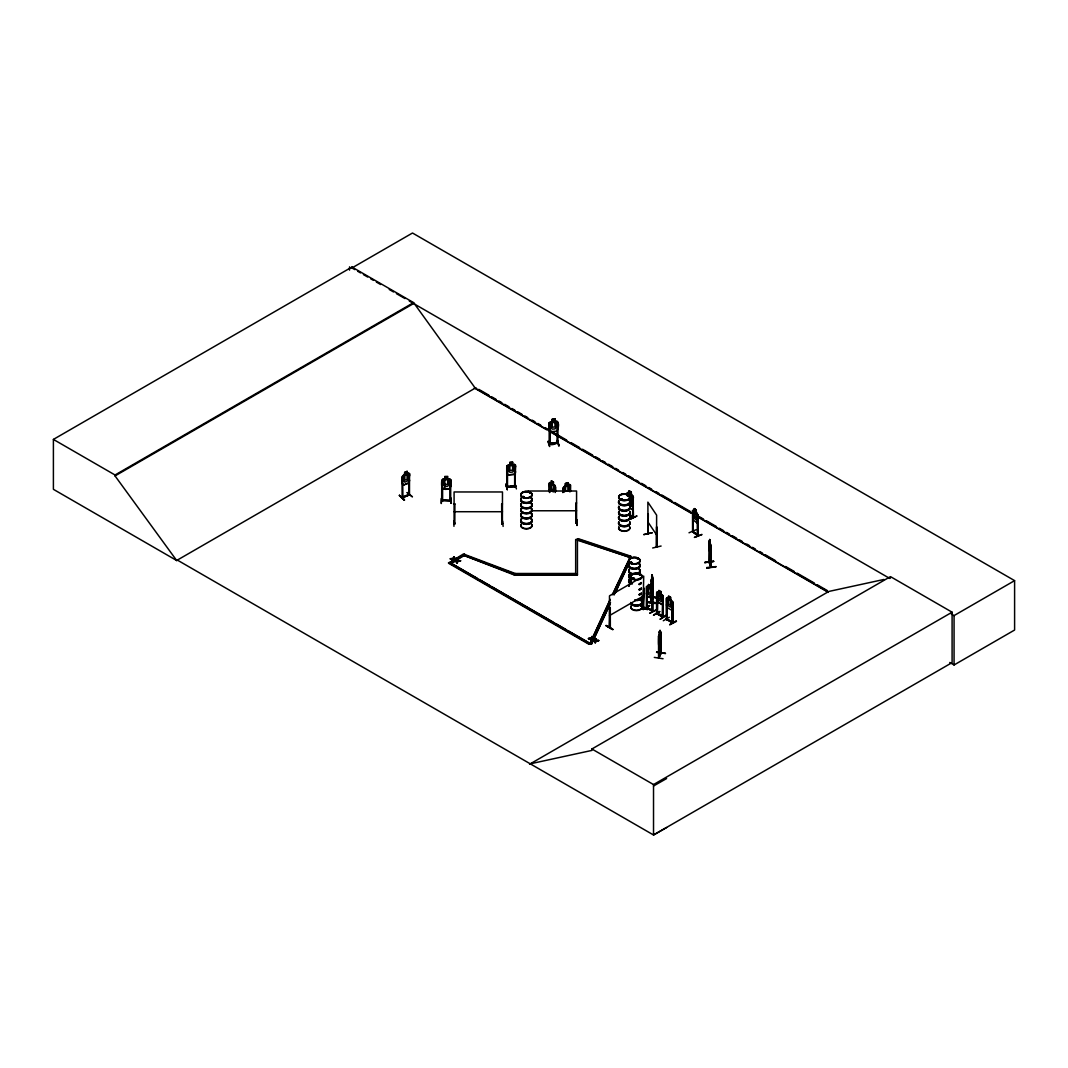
<?xml version="1.0" encoding="UTF-8"?>
<svg xmlns="http://www.w3.org/2000/svg" width="1068" height="1068" viewBox="0 0 1068 1068"><rect width="100%" height="100%" fill="white"/><g stroke="black" fill="none" stroke-linecap="round" stroke-linejoin="round"><path stroke-width="1.5" d="M652.681 582.874L651.573 588.455M646.661 602.486C653.242 600.109 663.321 605.756 646.741 602.138M655.578 603.42L646.727 602.219M658.556 636.808C659.036 629.679 657.234 658.515 660.798 638.344M660.558 641.281L660.691 638.33M653.082 597.666L651.387 602.646L651.533 597.239M661.132 652.414L658.863 658.102L659.21 631.842C660.852 627.917 660.798 639.558 659.236 641.588L658.863 640.48M661.132 653.135L658.889 658.048L659.089 637.823M654.297 657.394L663.068 658.742M652.214 532.785L643.697 534.614L652.148 532.705M710.928 552.663L710.594 554.519L710.914 552.597M651.053 581.419L651.146 579.951L651.079 589.443M402.916 496.9L402.035 497.661M402.916 497.568L402.663 477.69L401.995 477.957L402.142 497.902L402.276 497.127C418.576 490.119 398.231 500.104 402.916 496.847M409.578 494.27C408.029 493.149 408.924 496.673 408.937 494.511L409.578 494.991L409.364 494.057M523.146 496.847L524.268 496.687M529.621 493.443L529.821 493.042M620.521 499.464L621.282 498.903M621.282 498.769L621.149 499.517M622.043 499.464L621.91 498.849M622.137 499.343L621.429 498.663M627.116 495.552L627.997 495.605L627.37 495.806M628.051 495.539L627.343 495.325L627.957 495.752M631.815 563.01L631.402 562.088L630.788 563.036M630.614 562.729L631.268 562.142M632.256 562.809L630.788 562.329L631.562 562.943M633.698 578.536L632.897 578.175M637.302 559.178L638.05 558.764M633.698 578.789L633.564 577.962M633.831 578.829C631.148 579.123 635.981 578.803 633.431 578.068M640.146 574.904L639.265 574.851L640.253 574.851M612.725 629.159C592.927 617.664 626.022 637.396 606.25 625.795M409.645 480.266L408.804 483.016L402.97 485.246L402.289 483.083L402.97 485.246L408.737 482.963L409.645 473.738L408.724 473.177L407.135 473.805L408.336 474.285L408.336 478.824L407.108 481.254L404.812 482.162L403.584 480.707L404.665 472.336L407.135 471.375L407.108 473.965M697.23 523.04L697.965 514.643L696.096 512.453L696.176 509.983L696.923 518.514L696.042 519.769L694.374 518.487L693.492 515.857L693.492 511.318L694.4 511.038M697.898 521.117L697.27 523.16L693.092 519.916L692.545 510.557L694.454 511.158M651.387 589.469L652.041 574.744L652.121 577.321M651.614 576.573L652.148 574.758M651.614 577.387L651.934 576.373M651.16 580.017L652.508 576.026L652.668 611.51L652.855 578.309M651.52 584.236L652.027 578.122L651.533 589.002M651.56 602.192L651.24 601.364M651.079 602.606L652.628 596.785M651.226 602.138L652.535 597.573M630.093 496.98L630 496.9A5.634 3.257 0 0 0 621.469 494.204A5.634 3.257 0 0 0 621.469 499.837A5.634 3.257 0 0 0 629.92 497.021L630.04 496.78M633.271 502.868L632.55 504.964L630.08 503.535L632.63 504.924L633.351 502.921M660.985 591.565L661.893 600.029L660.852 601.364L658.876 600.229L657.835 597.679L658.876 590.35L660.985 591.565L660.985 593.995L663.028 596.104L662.28 604.648L657.341 601.791L656.7 598.988M672.747 608.319L672.026 610.415L667.086 607.558L666.499 604.728M399.392 495.298L404.558 499.984L399.445 495.245M404.145 500.131L399.392 495.565L404.452 499.971M632.43 509.623L633.137 501.199L629.092 498.022M633.204 507.634L632.47 509.743L629.973 508.248M689.02 532.785L696.283 529.648M509.77 464.94L506.806 465.995L507.727 474.913L514.643 474.325L515.657 471.816M549.206 429.403L550.127 431.752L557.042 431.152C558.204 428.388 559.792 423.222 556.989 421.299L555.093 421.459L554.986 419.123M453.006 560.66L452.485 559.952L453.006 560.66L454.274 557.069L453.019 559.098L450.336 558.711L453.099 558.35M457.171 563.063L457.825 561.047L460.548 560.7L457.825 561.461L457.171 563.063L457.184 561.101L454.501 561.114L454.981 561.808L457.264 560.753L454.501 561.114M591.899 636.528L592.406 637.236L591.899 636.528L590.631 640.119L591.792 638.397L594.035 638.17M595.303 642.816L595.957 640.8L598.694 640.453L595.957 641.214L595.303 642.816L595.317 640.853L592.633 641.281L595.317 640.853M452.485 560.366L453.753 556.775M457.918 559.178L458.426 559.886L457.918 559.178L457.264 561.167L454.501 561.528M592.633 641.281L595.41 640.92L596.051 638.931L596.051 640.867L598.694 640.867M595.41 640.92L596.051 638.931M449.655 488.53L450.749 486.234L450.749 479.652L447.772 478.824L449.161 479.759L449.161 484.298L447.679 486.26L444.889 486.287L443.407 484.365L443.407 479.826L444.889 478.998M444.795 478.918L441.818 479.839C441.231 486.928 441.177 491.093 449.735 488.663L450.749 486.18M453.753 558.297L456.396 558.697L453.66 559.058L454.274 557.069M456.65 562.769L457.184 561.501M460.548 561.101L457.905 561.114L458.426 559.472M590.631 640.119L591.245 638.103L588.468 638.464L591.151 638.851M591.886 638.464L592.406 636.822M594.783 642.522L595.317 641.254M596.051 640.867L596.571 639.225M710.727 554.506C708.525 551.742 707.577 531.397 710.928 546.135L710.954 567.375L709.486 561.594M709.045 562.262L711.328 567.282M709.566 562.716L709.312 540.875M710.741 566.814L710.767 547.11M659.356 631.989L660.051 630.187M659.356 632.803L659.797 631.001M658.729 635.407L660.772 631.909M661.119 633.324L660.905 653.536L660.691 631.815L660.878 653.589M656.593 652.348L665.497 653.376L656.606 651.934M658.582 657.995L660.732 653.015M643.19 609.494L649.611 605.783M653.509 615.315L659.89 611.59M609.801 604.715L591.592 643.964L589.883 643.697L610.202 599.308M612.311 594.783L630.694 556.161L578.309 538.699L575.665 539.58L575.665 575.131M589.883 643.697L591.285 640.68M592.687 637.663L610.202 599.922M613.005 593.888L630.694 556.161M591.592 643.964L610.509 602.592M614.007 595.05L629.426 561.835M615.408 592.647L628.718 563.971M505.898 484.498L507.233 489.651M505.912 484.191L507.3 489.745L505.978 484.151M547.871 441.418L549.646 446.184M657.301 594.235L656.713 593.901L657.514 594.102L657.367 614.033L657.514 600.683M663.108 616.583C649.437 610.055 664.843 615.301 663.108 617.304L663.094 596.064L662.347 594.783M658.876 592.78L656.7 592.473L656.633 613.646L663.348 617.144L662.681 597.039L662.454 617.01L662.681 603.62M441.458 498.249L441.284 503.562L441.538 498.315M453.873 521.131L453.953 526.324M632.616 516.525L629.105 514.416M646.327 607.839L652.655 611.47M647.275 607.372L646.621 606.944L646.861 608.173L647.208 594.876M652.121 591.378L652.922 591.579L652.121 591.378L652.121 611.216L652.148 610.469M666.405 619.453L672.813 623.085L672.813 601.845L667.126 597.866M666.686 599.535L667.113 619.787L667.26 606.45M668.608 596.118C673.868 599.695 666.165 593.181 668.608 598.721L666.432 598.254L666.619 619.253L672.974 622.924L672.319 622.03M673.04 622.244L667.113 619.28L672.159 622.017M610.122 626.502L609.481 626.809M609.708 607.972L609.641 627.77L610.362 627.383L609.481 627.53M643.35 608.306L643.71 588.081L643.069 608.226L643.777 607.091M652.468 597.96L653.002 577.841M514.843 485.887L506.619 486.341L507.607 486.26M515.59 485.58C517.232 488.503 503.228 486.607 507.607 486.981M557.096 443.193L557.082 423.449L557.937 423.569L557.082 423.449M404.732 474.819L402.262 476.662L402.262 483.177M403.09 475.554L402.209 476.608M629.96 501.653C630.801 498.502 633.177 501.052 630.427 502.481L631.829 506.152L630 502.761M651.427 602.632L651.226 597.199M522.572 496.687L523.28 496.273M621.509 498.716L620.428 499.076L621.75 499.37M630.868 562.622L631.562 562.262M632.189 562.729L630.828 562.929M656.406 546.749L656.473 526.938M656.767 526.871L656.94 546.883L656.994 546.082M692.545 510.557L692.571 531.811L692.972 530.916M697.658 515.604L697.791 535.375M450.616 500.184L441.658 500.118L442.673 500.104M449.721 499.998C453.206 501.399 443.914 500.038 442.539 500.091M454.18 523.24L454.995 523.173M454.995 523.894C453.339 522.639 455.101 523.48 454.808 523.934L454.901 503.962L454.087 503.962L454.901 503.962M502.547 523.213L501.76 523.24M576.64 522.265L575.852 522.292M557.229 443.407C559.645 440.924 553.317 446.424 549.152 444.114L549.192 422.835L552.156 421.767L552.143 419.283L555.093 419.03L555.106 421.513L556.481 422.287L556.481 426.826L555 428.895L552.249 429.136L550.781 427.32L550.781 422.781L552.249 421.847L552.156 419.337L555.106 419.083M549.206 422.888L550.18 421.967L557.002 421.353M506.819 466.062L507.781 465.127L514.602 464.46L512.693 464.633L514.082 465.461L514.082 470L512.613 472.069L509.863 472.296L508.395 470.481L508.395 465.942L509.863 465.007L509.756 462.444L512.693 462.204L512.613 464.78M578.309 538.699L577.428 540.194L631.522 557.923L577.428 539.58L577.428 575.131L515.163 575.131L515.163 573.489L464.5 554.399L463.525 555.253L514.202 574.958L515.163 574.103L487.529 563.704M549.927 443.3L557.162 442.459M550.007 443.807L549.953 424.25L549.099 424.129L549.953 424.25M506.713 486.341C507.26 488.103 511.892 485.339 515.497 485.593M557.91 443.34L557.937 422.114M515.524 485.793L514.843 486.607L515.644 465.234L514.602 464.46M610.055 607.505L609.521 627.543M610.335 627.423L610.282 607.639M463.525 555.881L464.5 554.399M514.202 574.958L515.163 573.489L575.665 573.489M522.706 496.967L524.268 496.954L523.106 496.887M632.67 578.255L634.045 578.148M640.239 574.771L639.639 574.971M441.751 500.118L442.619 501.039L442.579 481.067L441.751 481.081L441.671 501.026L442.539 500.812M449.815 500.705L450.736 500.692M627.023 492.749L629.199 493.216L629.199 490.786M656.78 592.54L657.474 592.046M501.76 523.934C501.346 521.317 503.669 524.655 501.76 523.961L501.666 503.962L502.481 503.962M501.666 523.907L502.574 523.721M575.852 522.986C575.372 520.516 577.815 523.413 575.852 523.013L575.759 503.015L576.573 503.015M575.759 522.96L576.546 522.759M576.573 523L576.573 491.013L528.179 491.013M631.081 499.143L632.136 500.558L632.136 505.097L631.081 506.432L629.092 505.311M643.457 608.293L643.937 588.214M643.577 607.118L643.457 607.572M663.255 597.372L662.454 597.172M641.694 606.624L647.462 609.508L640.707 605.623M660.384 619.253L666.499 615.368M177.448 560.126L176.754 560.54L53.4 489.318L53.4 439.415L351.959 267.04L413.596 302.618L475.233 388.111L692.731 513.681M351.959 267.04L351.959 267.961L412.502 233.011L1014.6 580.632L1014.6 630.027L954.058 664.977L949.732 662.467M53.4 439.415L115.037 474.993L413.596 302.618M666.592 827.54L653.523 834.989L177.368 560.086L176.661 560.486L115.037 475.914L413.596 303.539M176.661 560.486L475.928 387.711M551.302 480.92L553.478 482.095L553.344 484.605L554.399 486.02L554.399 490.559L553.344 491.894L551.368 490.759L550.327 488.209L550.327 483.671L551.368 483.47L551.368 480.867L553.478 482.095M549.459 484.285L550.033 484.618M554.839 485.313L555.52 491.534M549.206 489.518L549.846 492.308M555.52 486.634L555.44 491.494M554.933 491L555.16 487.569L555.734 491.2M555.734 487.916L554.933 487.702M456.704 558.471L449.748 562.476L590.15 643.537L588.909 644.258L448.493 563.196L463.646 553.838L464.9 554.559L459.48 556.855M464.9 554.559L450.99 563.196L463.512 555.974M627.21 494.084L627.797 494.417M630.133 515.777L633.271 517.593L633.271 496.38L631.175 494.351L631.241 491.881L632.149 500.358L631.095 501.693L629.132 500.558M632.923 497.368L632.643 517.286L632.923 497.368L633.498 517.393M633.498 497.701L632.697 497.501M632.63 516.698L633.578 516.752L630.133 515.27M630.24 519.008L637.022 515.924L630.294 519.342M646.634 587.961L647.061 608.213M648.556 586.973L647.502 587.347L647.502 591.886L648.556 594.435L650.519 595.57L651.573 594.235L651.573 589.696L650.519 588.268L650.666 585.758L648.556 584.543L650.666 585.758M650.586 588.228L651.987 589.042C655.779 592.259 643.23 583.488 648.623 587.093M646.38 593.194L647.034 595.984L652.041 598.801M609.481 615.595L643.71 595.837M656.7 592.473L656.646 613.619L663.001 617.264M657.447 591.952L662.32 594.849M646.674 606.998L647.061 607.492M643.243 609.588L649.664 605.476L643.243 609.187M657.354 601.778L662.374 604.595L663.028 602.632M448.493 562.582L588.909 643.644L590.15 642.923M652.882 610.562L647.061 607.705L652.762 610.789M670.637 599.816L672.747 601.885L672.733 623.085M649.718 613.259L656.433 609.748L649.758 613.299M672.173 602.953L672.974 603.166L672.173 602.953L672.173 622.791L672.386 602.819M667.233 618.853L666.392 618.666L667.113 619.066M669.716 624.46L676.178 620.815M669.716 624.873L676.485 621.362M529.568 764.234L828.835 591.445L883.97 579.457M530.262 763.82L591.899 750.417L591.899 748.988L890.458 576.613L952.095 612.191L952.095 662.614L653.523 834.989L653.523 784.566L952.095 612.191M890.458 578.042L889.764 578.456L409.298 301.056M951.201 613.926L954.058 615.582L1014.6 580.632M653.523 786.008L666.592 778.559M609.761 627.757L609.921 626.542M633.271 578.082L632.67 578.763M548.244 441.351L549.566 446.544M692.838 511.866L693.132 532.158L692.838 516.805M697.965 514.643L697.951 535.896L693.132 531.637M693.092 519.916L692.678 517.072M693.039 532.118L693.332 517.179M692.972 531.637L697.791 534.654M694.44 537.404L702.01 534.454L694.52 537.404M404.732 472.39L407.188 471.415M403.05 475.487L408.724 473.177M408.657 475.327L409.511 475.207L408.657 475.327L408.937 495.232M407.362 492.535L412.048 496.62M401.995 497.715L409.231 494.831M409.511 494.965L402.276 497.848M412.435 496.834L407.041 492.615M563.09 491.066L562.943 487.782L565.493 486.02L565.439 483.537L567.976 482.643L567.976 485.072L567.976 482.643M565.439 483.537L567.896 482.749M570.379 491.534L570.472 484.992L569.538 484.418L567.922 485.032L569.137 485.526L569.137 490.065M569.591 484.458L563.77 486.674L562.903 492.562M562.729 492.415L563.41 488.864L563.584 492.308M569.471 486.567C570.979 485.446 568.083 489.798 569.471 491.507M563.584 489.01L562.729 489.117M449.908 500.678L449.815 480.947L450.643 481.121L449.815 480.947M648.316 514.282L648.049 534.134L647.875 502.134L656.62 515.15L656.566 546.949M652.655 547.991L661.105 546.028M549.913 443.1L549.005 443.901L557.977 443.14M557.977 442.633L549.086 443.38M514.776 486.341L515.59 486.3M643.777 607.812L643.069 608.226L643.71 576.079L609.481 595.837L609.414 627.637M628.077 493.469L629.132 493.256L629.132 490.666L631.241 491.881M668.608 598.721L667.553 598.921L667.553 603.46L668.608 606.01L670.571 607.145L671.625 605.81L670.717 597.346M632.857 516.365L633.257 517.633M666.726 618.572L667.019 619.8M441.845 500.812L450.643 500.879L450.749 479.706L449.655 478.878L442.766 478.945M450.336 558.711L456.396 558.697M460.548 560.7L457.905 561.114M588.468 638.464L591.151 638.45L588.468 638.878M596.051 640.466L598.694 640.453M450.336 559.125L453.099 558.764M453.66 558.644L456.396 558.297M592.633 640.867L595.41 640.506M704.733 562.662L713.624 561.541M706.682 567.535C722.302 566.601 715.92 565.813 706.776 568.176M706.696 567.896L715.64 567.015M709.125 562.729L709.713 539.487L709.886 542.037M709.326 546.576L710.207 550.928L710.327 543.599M710.714 544.693L710.928 546.135M647.168 609.614L640.707 605.903M558.791 445.756L557.349 440.216L558.751 445.743M557.469 440.563L559.165 445.77M512.707 462.257L509.756 462.444M506.713 467.303L507.567 467.41L506.713 467.303L506.779 487.248M514.683 466.623L515.537 466.729L514.683 466.623L514.643 486.567M514.643 474.325L507.727 474.913M502.387 523.961L502.481 491.961L454.087 491.961L454.087 523.907M450.616 498.169L451.364 503.402L450.669 497.795M444.889 479.812L447.679 479.772L447.679 484.311L444.889 484.351M449.735 488.663L442.806 488.61L441.818 486.341M577.147 520.25L576.76 525.376M502.681 521.144L503.108 526.417M531.397 510.771L576.573 510.771M454.087 511.719L502.481 511.719M515.163 574.504L577.428 574.504M657.341 597.586L648.409 596.638L657.421 597.72M648.423 596.905L657.354 597.88M656.606 652.201L665.404 653.536M589.883 643.083L591.592 643.337M711.074 547.07L711.248 567.282L709.486 562.315M523.28 497.127L522.653 497.074M515.07 483.737L516.405 488.917M450.696 498.102L450.936 503.335M578.309 539.313L630.694 556.775M576.72 520.183L576.827 525.429M577.161 525.429L577.147 520.223M657.194 613.246L657.274 614.033M464.5 555.026L484.458 562.542M463.525 555.253L514.202 574.344M652.561 610.749L652.989 611.377L646.621 607.665L647.155 586.252L646.38 586.666L646.447 607.906M697.764 535.121L697.431 534.814M697.764 535.842L692.531 531.69L698.165 535.709M629.439 496.193L630.721 497.728L629.439 497.007M629.092 498.836L631.081 499.957L631.081 504.496L629.092 503.375M659.583 611.483L653.576 615.008M606.21 625.861L612.765 629.546M351.959 267.961L354.83 269.617M357.7 271.272L360.57 272.927M363.427 274.583L367.726 277.066M370.596 278.721L373.466 280.377M376.336 282.032L380.635 284.515M389.233 289.481L393.531 291.964M396.402 293.62L404.999 298.573M478.811 389.366L488.89 395.187M491.774 396.855L496.099 399.352M498.97 401.007L501.853 402.676M504.737 404.331L509.062 406.828M511.946 408.497L514.816 410.165M517.7 411.821L522.025 414.317M524.909 415.986L527.779 417.641M532.104 420.138L534.988 421.807M537.871 423.462L540.742 425.131M545.067 427.627L547.951 429.283M550.834 430.951L566.681 440.096M570.993 442.593L579.644 447.585M582.514 449.241L592.606 455.061M595.477 456.73L599.802 459.227M602.686 460.882L605.569 462.551M608.453 464.22L612.765 466.703M615.649 468.371L618.532 470.04M622.844 472.523L625.728 474.192M628.611 475.861L632.937 478.357M635.82 480.013L638.691 481.681M641.574 483.337L645.9 485.833M648.783 487.502L651.654 489.157M655.979 491.654L658.863 493.323M661.746 494.978L671.825 500.799M674.709 502.467L690.555 511.612M699.193 516.605L703.518 519.101M706.389 520.757L716.481 526.591M719.351 528.246L723.677 530.743M726.56 532.411L729.444 534.067M732.328 535.736L736.64 538.232M739.523 539.887L742.407 541.556M746.719 544.053L749.602 545.708M752.486 547.377L755.37 549.032M759.695 551.529L762.565 553.197M765.449 554.853L775.528 560.687M785.621 566.507L794.258 571.487M797.142 573.156L814.43 583.128M817.3 584.797L827.393 590.617M698.485 517.005L828.127 591.859M474.285 387.978L546.549 429.696M550.874 432.206L691.049 513.134M699.727 518.14L828.341 592.393M627.664 492.415L633.204 496.42M629.132 494.07L631.095 495.205L631.095 499.744L629.132 498.609M629.105 514.936L633.498 517.433M554.813 485.366C547.123 478.811 549.539 484.605 549.232 491M656.686 594.769L663.028 598.414M669.356 617.264L663.295 620.762M594.529 638.05L591.886 638.063L591.792 638.811M452.618 564.131L476.969 578.202M479.839 579.857L489.865 585.638M492.735 587.293L552.904 622.043M555.774 623.685L565.8 629.479M568.657 631.135L590.15 643.537M591.899 748.988L653.523 784.566M648.223 533.119L648.022 534.107M650.999 602.619L651.079 597.666M693.132 510.237L697.23 513.401M402.663 477.69L401.995 477.957M570.405 491.467L570.405 484.939M666.459 619.44L666.499 598.214M652.148 611.19L652.334 591.245M647.875 521.892L656.62 534.908M709.259 562.315L710.874 566.561M709.619 539.5L710.207 543.639M709.739 540.315L710.1 542.144L709.739 541.129M708.978 543.412L710.834 548.458M709.633 547.417L710.207 548.979L709.633 542.878L709.566 562.783M666.445 615.021L660.024 619.093M651.253 585.077L651.52 586.185L652.041 574.744M647.809 533.933L648.169 514.068M442.579 481.067L441.751 481.081M954.058 615.582L954.058 664.977M697.658 522.185L697.658 535.362M697.404 515.711L697.391 535.549M658.582 636.782L658.556 658.048L658.515 657.207M570.152 486.3L570.152 491.24M569.644 486.714L569.644 491.654M565.519 483.59L564.331 491.881M563.41 488.864L563.41 492.161M555.16 487.569L555.16 492.522M549.913 424.063L549.873 444.061M549.806 484.752L549.806 491.333M549.299 422.861L549.312 429.389M549.339 483.03L549.459 492.522M507.514 467.237L507.487 487.235M447.679 478.971L447.772 476.395L444.795 476.435L444.902 488.744M409.511 473.765L409.485 495.045M407.041 471.482L407.041 473.912M349.543 266.853L349.543 270.124M115.037 474.993L115.037 475.914M629.733 511.358A5.634 3.257 0 0 1 624.286 515.457A5.634 3.257 0 0 1 618.839 511.358M629.733 501.653A5.647 3.257 0 0 1 624.286 505.765A5.647 3.257 0 0 1 618.826 501.653M629.733 500.745A5.647 3.257 0 0 1 624.286 504.844A5.647 3.257 0 0 1 618.826 500.745M629.733 507.1A5.647 3.257 0 0 1 624.286 511.212A5.647 3.257 0 0 1 618.826 507.1M629.826 506.779A5.74 3.311 0 0 1 624.286 510.945A5.74 3.311 0 0 1 618.732 506.779M629.826 506.499A5.74 3.311 0 0 1 624.286 510.664A5.74 3.311 0 0 1 618.732 506.499M629.733 506.192A5.647 3.257 0 0 1 624.286 510.29A5.647 3.257 0 0 1 618.826 506.192M629.826 501.319A5.74 3.311 0 0 1 624.286 505.498A5.74 3.311 0 0 1 618.732 501.319M629.826 501.039A5.74 3.311 0 0 1 624.286 505.217A5.74 3.311 0 0 1 618.732 501.039M629.76 511.492A5.674 3.271 0 0 1 624.286 515.604A5.674 3.271 0 0 1 618.799 511.492M629.76 511.665A5.674 3.271 0 0 1 624.286 515.791A5.674 3.271 0 0 1 618.799 511.665M629.733 512.159A5.634 3.257 0 0 1 624.286 516.258A5.634 3.257 0 0 1 618.839 512.159M629.733 526.898A5.634 3.257 0 0 1 624.286 530.996A5.634 3.257 0 0 1 618.839 526.898M629.733 517.192A5.647 3.257 0 0 1 624.286 521.304A5.647 3.257 0 0 1 618.826 517.192M629.733 516.285A5.647 3.257 0 0 1 624.286 520.383A5.647 3.257 0 0 1 618.826 516.285M629.733 522.639A5.647 3.257 0 0 1 624.286 526.751A5.647 3.257 0 0 1 618.826 522.639M629.826 522.319A5.74 3.311 0 0 1 624.286 526.484A5.74 3.311 0 0 1 618.732 522.319M629.826 522.038A5.74 3.311 0 0 1 624.286 526.204A5.74 3.311 0 0 1 618.732 522.038M629.733 521.731A5.647 3.257 0 0 1 624.286 525.83A5.647 3.257 0 0 1 618.826 521.731M629.826 516.859A5.74 3.311 0 0 1 624.286 521.037A5.74 3.311 0 0 1 618.732 516.859M629.826 516.578A5.74 3.311 0 0 1 624.286 520.757A5.74 3.311 0 0 1 618.732 516.578M629.76 527.205A5.674 3.271 0 0 1 624.286 531.33A5.674 3.271 0 0 1 618.799 527.205M639.372 569.458A5.74 3.311 0 0 1 637.276 573.983M632.923 574.304A5.74 3.311 0 0 1 629.439 569.458M639.291 569.791A5.647 3.257 0 0 1 637.222 574.25M632.937 574.571A5.647 3.257 0 0 1 629.506 569.791M631.575 578.509A5.647 3.257 0 0 1 629.506 574.05M631.575 578.883A5.66 3.271 0 0 1 629.506 574.41M639.372 563.997A5.74 3.311 0 0 1 634.405 568.964A5.74 3.311 0 0 1 629.439 563.997M639.305 568.87A5.66 3.271 0 0 1 634.405 573.783A5.66 3.271 0 0 1 629.506 568.87M639.291 564.345A5.647 3.257 0 0 1 634.405 569.231A5.647 3.257 0 0 1 629.506 564.345M639.372 569.164A5.74 3.311 0 0 1 635.887 574.023M632.923 574.023A5.74 3.311 0 0 1 629.439 569.164M639.372 563.717A5.74 3.311 0 0 1 634.405 568.683A5.74 3.311 0 0 1 629.439 563.717M639.305 563.423A5.66 3.271 0 0 1 634.405 568.323A5.66 3.271 0 0 1 629.506 563.423M628.865 585.785A5.74 3.311 0 0 1 629.439 584.997M628.945 586.118A5.647 3.257 0 0 1 629.506 585.331M631.575 579.31A5.647 3.257 0 0 1 629.506 574.864M631.562 579.043A5.674 3.271 0 0 1 629.493 574.571M630.347 583.542A5.74 3.311 0 0 1 629.439 579.537M628.758 586.052A5.647 3.257 0 0 1 629.506 584.423M630.4 583.822A5.66 3.271 0 0 1 629.506 579.884M628.865 585.504A5.74 3.311 0 0 1 629.439 584.703M631.535 583.782A5.74 3.311 0 0 1 629.439 579.256M631.575 583.422A5.66 3.271 0 0 1 629.506 578.963M531.383 503.589A5.74 3.311 0 0 1 526.417 508.555A5.74 3.311 0 0 1 521.451 503.589M531.317 503.922A5.66 3.271 0 0 1 526.417 508.822A5.66 3.271 0 0 1 521.518 503.922M531.303 508.181A5.634 3.257 0 0 1 526.417 513.067A5.674 3.271 0 0 1 521.504 508.301M521.531 508.181A5.634 3.257 0 0 0 526.417 513.067A5.674 3.271 0 0 0 531.33 508.301M531.33 508.542A5.674 3.271 0 0 1 526.417 513.454A5.674 3.271 0 0 1 521.504 508.542M531.383 498.129A5.74 3.311 0 0 1 526.417 503.108A5.74 3.311 0 0 1 521.451 498.129M531.317 503.015A5.66 3.271 0 0 1 526.417 507.914A5.66 3.271 0 0 1 521.518 503.015M531.303 498.476A5.647 3.257 0 0 1 526.417 503.375A5.647 3.257 0 0 1 521.518 498.476M531.383 503.308A5.74 3.311 0 0 1 526.417 508.275A5.74 3.311 0 0 1 521.451 503.308M531.383 497.848A5.74 3.311 0 0 1 526.417 502.828A5.74 3.311 0 0 1 521.451 497.848M531.317 497.554A5.66 3.271 0 0 1 526.417 502.467A5.66 3.271 0 0 1 521.518 497.554M531.383 519.128A5.74 3.311 0 0 1 526.417 524.094A5.74 3.311 0 0 1 521.451 519.128M531.317 519.462A5.66 3.271 0 0 1 526.417 524.361A5.66 3.271 0 0 1 521.518 519.462M531.29 523.734A5.62 3.244 0 0 1 526.417 528.607A5.62 3.244 0 0 1 521.544 523.734M531.29 509.009A5.62 3.244 0 0 1 526.417 513.868A5.62 3.244 0 0 1 521.544 509.009M531.303 524.041A5.647 3.257 0 0 1 526.417 528.94A5.647 3.257 0 0 1 521.518 524.041M531.383 513.668A5.74 3.311 0 0 1 526.417 518.648A5.74 3.311 0 0 1 521.451 513.668M531.317 518.554A5.66 3.271 0 0 1 526.417 523.453A5.66 3.271 0 0 1 521.518 518.554M531.303 514.015A5.647 3.257 0 0 1 526.417 518.914A5.647 3.257 0 0 1 521.518 514.015M531.383 518.848A5.74 3.311 0 0 1 526.417 523.814A5.74 3.311 0 0 1 521.451 518.848M531.383 513.388A5.74 3.311 0 0 1 526.417 518.367A5.74 3.311 0 0 1 521.451 513.388M531.317 513.094A5.66 3.271 0 0 1 526.417 518.007A5.66 3.271 0 0 1 521.518 513.094M637.89 579.924A5.634 3.257 0 0 1 630.868 576.213A5.634 3.257 0 0 1 639.652 574.117A5.634 3.257 0 0 1 639.238 579.604M641.401 583.128A5.74 3.311 0 0 1 639.291 584.343M632.363 583.822A5.74 3.311 0 0 1 631.455 579.817M641.321 583.422A5.647 3.257 0 0 1 639.251 584.623M631.535 583.422A5.647 3.257 0 0 1 631.535 580.164M641.401 582.848A5.74 3.311 0 0 1 639.291 584.062M632.363 583.542A5.74 3.311 0 0 1 631.455 579.537M641.321 582.514A5.647 3.257 0 0 1 639.251 583.702M632.43 583.181A5.647 3.257 0 0 1 631.535 579.243M641.321 587.961A5.647 3.257 0 0 1 639.251 589.149M641.321 588.882A5.647 3.257 0 0 1 639.251 590.07M641.294 593.127A5.62 3.244 0 0 1 639.238 594.315M641.401 588.588A5.74 3.311 0 0 1 639.291 589.803M641.401 588.308A5.74 3.311 0 0 1 639.291 589.523M641.334 593.261A5.674 3.271 0 0 1 639.265 594.462M641.334 593.448A5.674 3.271 0 0 1 639.265 594.649M641.307 605.409A5.634 3.257 0 0 1 636.421 610.282A5.634 3.257 0 0 1 631.548 605.409M641.334 605.73A5.66 3.271 0 0 1 636.421 610.629A5.66 3.271 0 0 1 631.522 605.73M641.321 601.15A5.647 3.257 0 0 1 637.89 605.93A5.647 3.257 0 0 1 630.774 602.779M641.401 600.817A5.74 3.311 0 0 1 637.916 605.663A5.74 3.311 0 0 1 630.681 602.472M641.401 600.536A5.74 3.311 0 0 1 638.624 605.249A5.74 3.311 0 0 1 630.881 603.046M641.321 600.243A5.647 3.257 0 0 1 638.584 604.889A5.647 3.257 0 0 1 630.974 602.712M641.881 596.491A5.647 3.257 0 0 1 634.966 600.483M642.162 596.732A5.74 3.311 0 0 1 634.939 599.936M642.082 596.425A5.66 3.271 0 0 1 636.421 599.682M641.975 596.158A5.74 3.311 0 0 1 634.939 600.216M641.294 593.941A5.62 3.244 0 0 1 639.238 595.13M659.931 633.551L659.236 639.652L659.931 633.551M629.025 495.472L631.148 496.673L629.025 495.472M694.4 508.608L694.32 511.065L694.4 508.608L696.176 509.983L694.32 508.635M406.694 472.096L405.213 473.498L406.694 472.096M407.108 474.779L404.812 475.674L404.812 480.213L407.108 479.318L407.108 474.779M567.482 483.323L565.987 484.698L567.482 483.323M567.896 485.993L565.573 486.874L565.573 491.413L567.896 490.532L567.896 485.993M713.638 561.274L704.666 562.476L713.624 561.274M554.519 419.631L552.743 419.777L552.743 420.578L554.519 420.432L554.519 419.631M555 422.421L552.249 422.648L552.249 427.187L555 426.96L555 422.421M512.119 462.791L510.357 462.938L510.357 463.752L512.119 463.605L512.119 462.791M512.613 465.581L509.863 465.822L509.863 470.361L512.613 470.12L512.613 465.581M447.172 476.942L445.396 476.969L445.396 477.783L447.172 477.756L447.172 476.942M630.747 492.161L629.479 491.44L630.747 492.975L630.747 492.161M552.984 482.376L551.729 481.641L552.984 483.177L552.984 482.376M553.344 485.406L551.368 484.271L551.368 488.81L553.344 489.945L553.344 485.406M660.491 591.846L659.236 591.111L660.491 592.66L660.491 591.846M650.172 586.052L648.903 585.317L650.172 586.853L650.172 586.052M670.223 597.626L668.955 596.892L670.223 598.427L670.223 597.626M660.852 594.889L658.876 593.755L658.876 598.294L660.852 599.428L660.852 594.889M650.519 589.082L648.556 587.947L648.556 592.486L650.519 593.621L650.519 589.082M670.571 600.657L668.608 599.522L668.608 604.061L670.571 605.196L670.571 600.657M695.749 510.224L694.681 509.396L695.749 511.038L695.749 510.224M696.042 513.294L694.374 512.013L694.374 516.538L696.042 517.833L696.042 513.294M648.556 587.133L648.556 584.543L648.49 587.013M620.308 499.771A5.62 3.244 0 0 0 629.719 498.315A5.62 3.244 0 0 0 622.831 494.337A5.62 3.244 0 0 0 620.308 499.771M621.442 500.024A5.674 3.271 0 0 0 629.946 497.181A5.674 3.271 0 0 0 621.442 494.351A5.674 3.271 0 0 0 621.442 500.024M631.562 563.33A5.674 3.271 0 0 0 640.079 560.5A5.674 3.271 0 0 0 631.562 557.67A5.674 3.271 0 0 0 631.562 563.33M631.589 563.784A5.634 3.257 0 0 0 640.039 560.967A5.634 3.257 0 0 0 631.589 558.137A5.634 3.257 0 0 0 631.589 563.784M631.562 563.504A5.674 3.271 0 0 0 640.079 560.673A5.674 3.271 0 0 0 631.562 557.843A5.674 3.271 0 0 0 631.562 563.504M523.587 497.434A5.647 3.257 0 0 0 532.064 494.618A5.647 3.257 0 0 0 523.587 491.787A5.674 3.271 0 0 0 523.574 497.474A5.674 3.271 0 0 0 532.091 494.631A5.674 3.271 0 0 0 523.574 491.801A5.647 3.257 0 0 0 523.587 497.434M523.6 497.902A5.62 3.244 0 0 0 532.038 495.085A5.62 3.244 0 0 0 523.6 492.281A5.62 3.244 0 0 0 523.6 497.902M633.591 579.136A5.66 3.271 0 0 0 642.082 576.306A5.66 3.271 0 0 0 633.591 573.476A5.66 3.271 0 0 0 633.591 579.136M633.591 579.337A5.674 3.271 0 0 0 642.095 576.506A5.674 3.271 0 0 0 633.591 573.663A5.674 3.271 0 0 0 633.591 579.337"/></g></svg>
